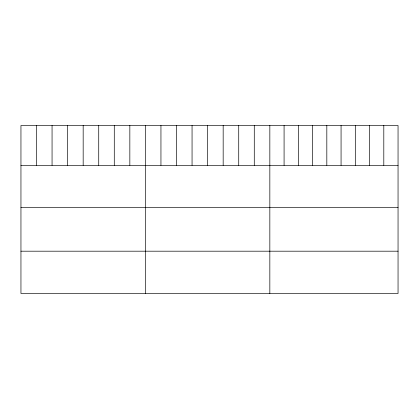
<?xml version="1.0" encoding="UTF-8"?>
<svg xmlns="http://www.w3.org/2000/svg" width="419" height="419" viewBox="0 0 419 419"><rect width="100%" height="100%" fill="white"/><g stroke="black" fill="none" stroke-linecap="round" stroke-linejoin="round"><path stroke-width="0.63" d="M398.05 165.327L398.05 293.483L20.95 293.483L20.95 125.517L398.05 125.517L398.05 165.327L20.95 165.327M20.95 207.62L398.05 207.62M20.95 251.191L398.05 251.191M383.804 125.517L383.804 165.327M369.558 125.517L369.558 165.327M355.312 125.517L355.312 165.327M341.066 125.517L341.066 165.327M326.82 125.517L326.82 165.327M312.574 125.517L312.574 165.327M298.328 125.517L298.328 165.327M284.082 125.517L284.082 165.327M269.836 125.517L269.836 293.483M254.281 125.517L254.281 165.327M238.725 125.517L238.725 165.327M223.17 125.517L223.17 165.327M207.615 125.517L207.615 165.327M192.059 125.517L192.059 165.327M176.504 125.517L176.504 165.327M160.948 125.517L160.948 165.327M145.393 125.517L145.393 293.483M129.838 125.517L129.838 165.327M114.282 125.517L114.282 165.327M98.727 125.517L98.727 165.327M83.172 125.517L83.172 165.327M67.616 125.517L67.616 165.327M52.061 125.517L52.061 165.327M36.505 125.517L36.505 165.327"/></g></svg>
